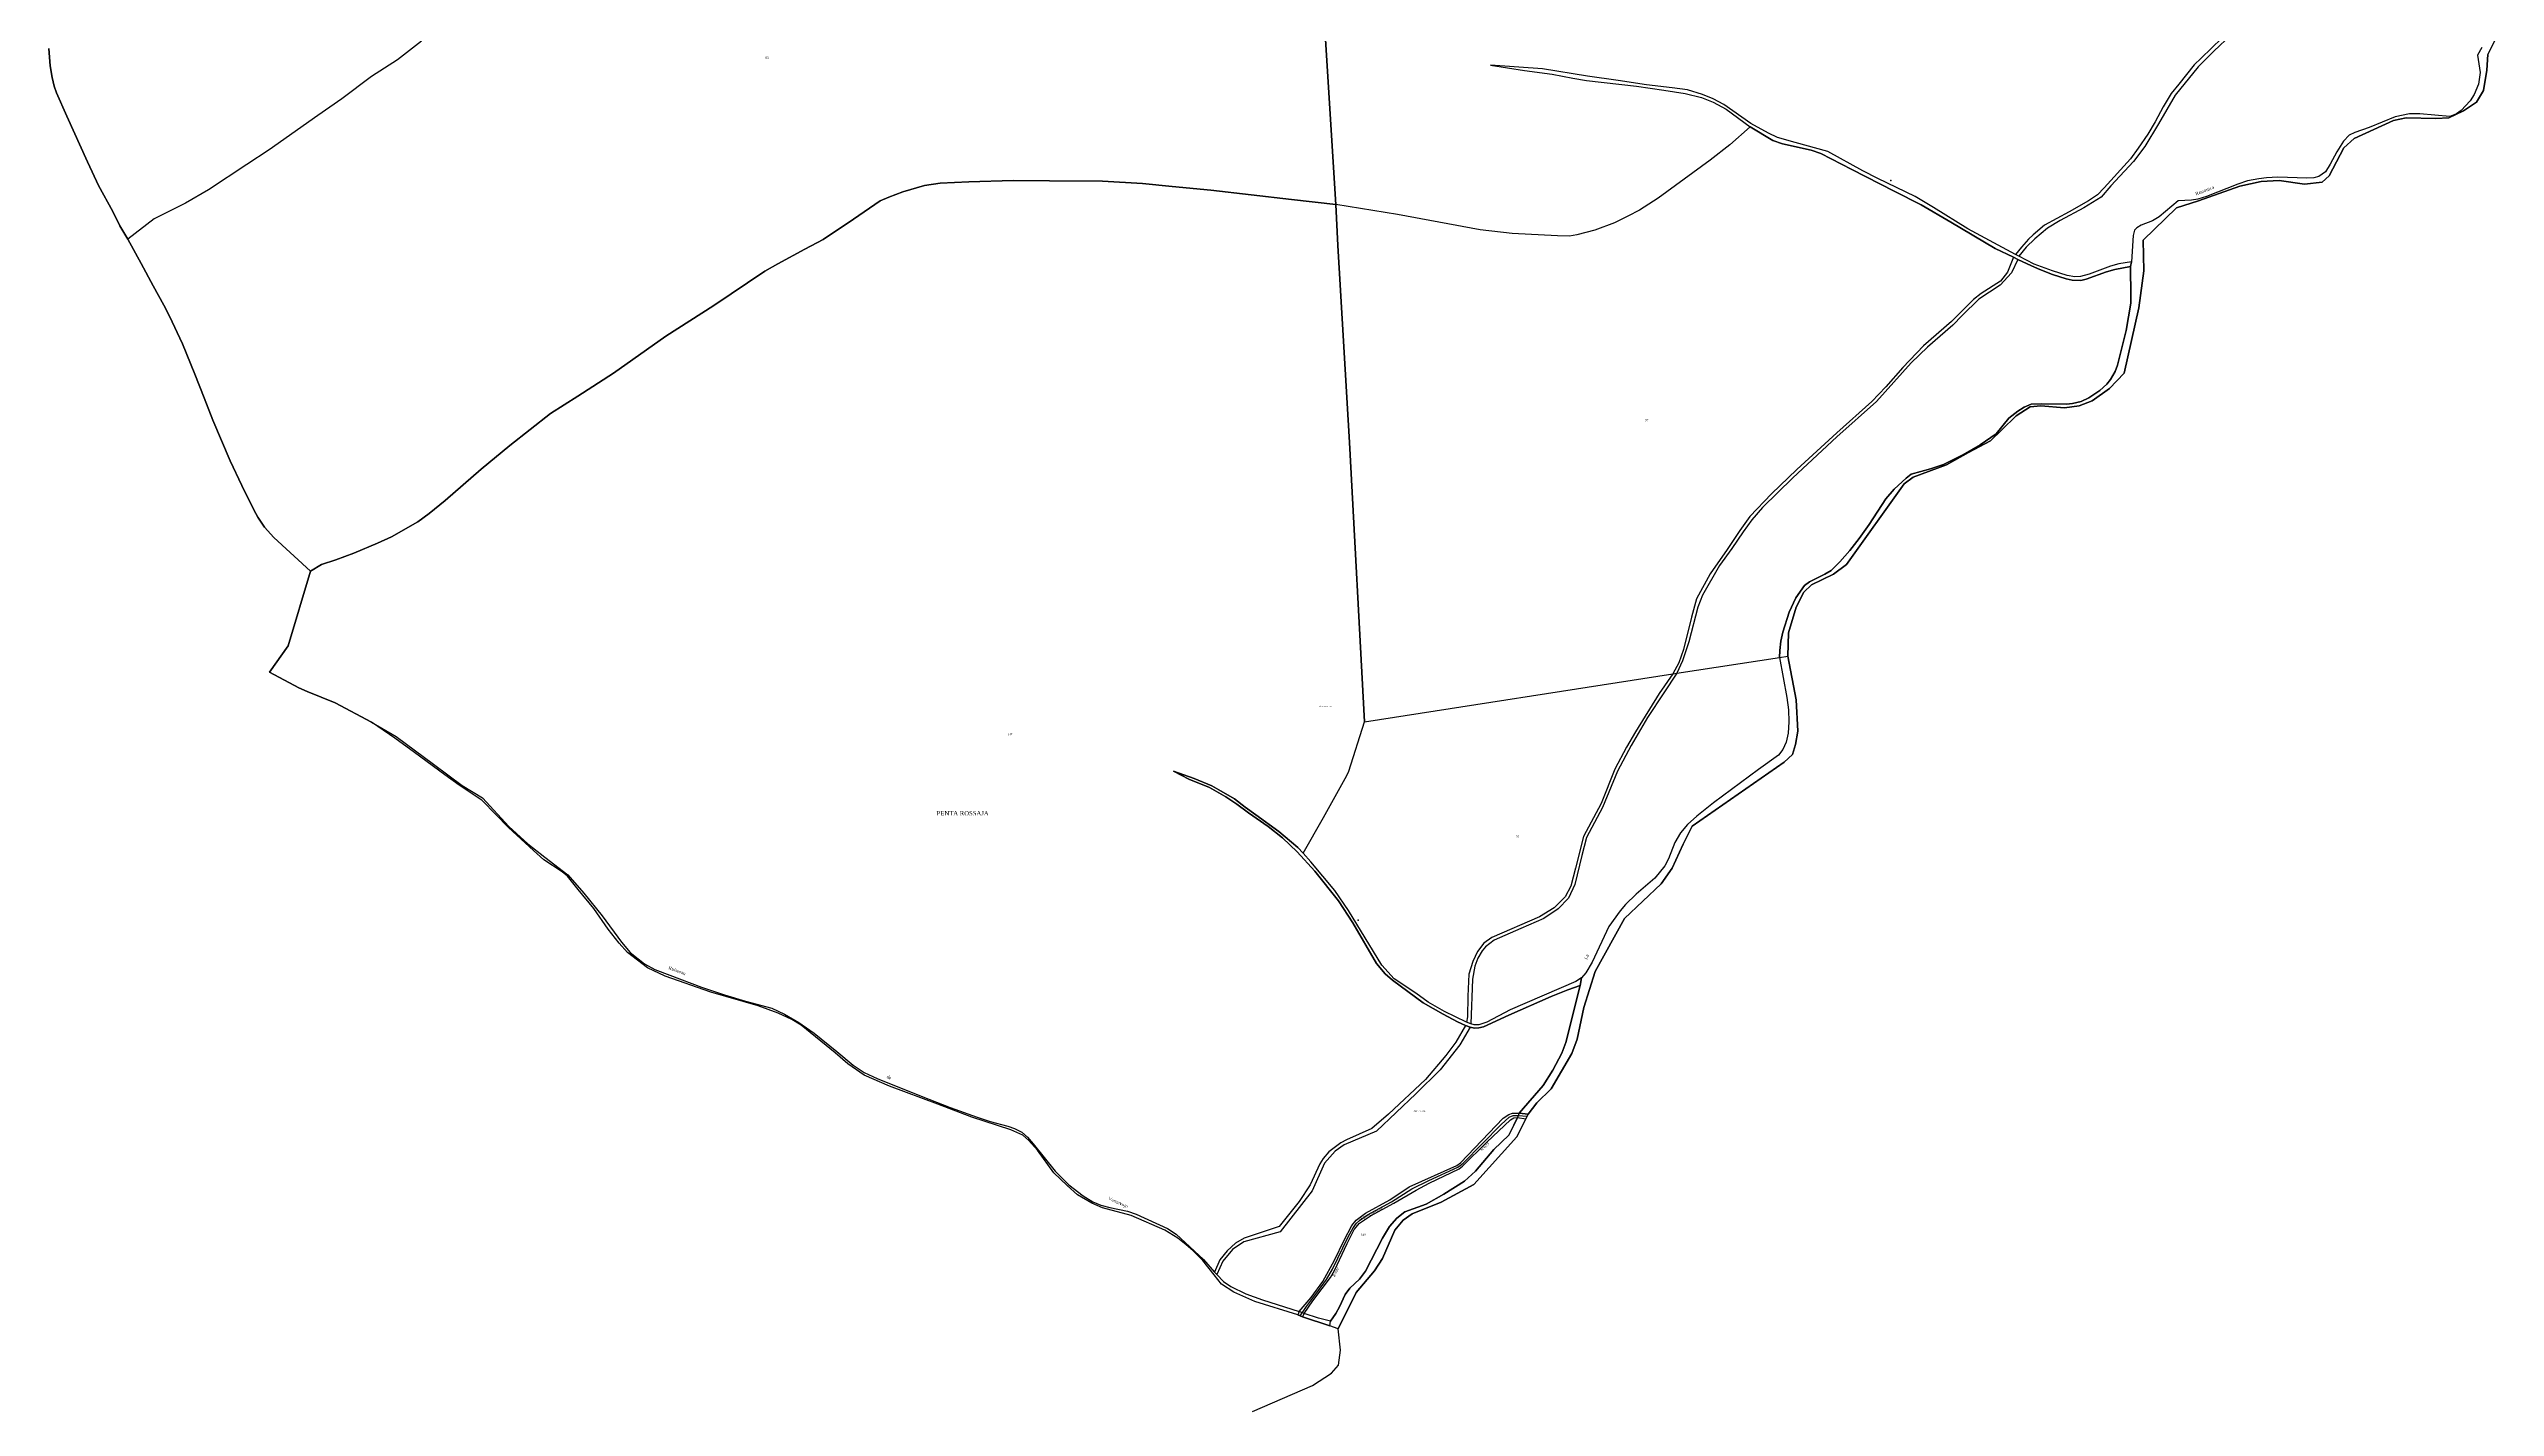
# Model space of a CAD drawing. Extents: x 1189447 to 1205702, y 6141591 to 6152844.
# Drawn here: x 1197533 to 1199775, y 6145113 to 6146357 of the extents above; entities that cross this region are included whole.
import ezdxf

# ---------------------------------------------------------------- set-up
doc = ezdxf.new("R2010")
doc.units = 0
doc.linetypes.add('CONTINU', pattern=[0])
doc.layers.get('0').update_dxf_attribs({"linetype": 'CONTINU'})
for name, color, linetype in [('1FLECHEFL', 7, 'CONTINU'), ('1LIEUDIT', 7, 'CONTINU'), ('1PARCELLE', 7, 'CONTINU'), ('1SECTION', 7, 'CONTINU'), ('1SUBDSECT', 7, 'CONTINU'), ('1TRONFLUV', 7, 'CONTINU'), ('1ZONCOMM', 7, 'CONTINU'), ('3CHEMIN', 7, 'CONTINU'), ('3ENSIMMO', 7, 'CONTINU'), ('3LIEUDITTEX', 7, 'CONTINU'), ('3PARCELLETEX', 7, 'CONTINU'), ('3PONT', 7, 'CONTINU'), ('3TRONFLUVTEX', 7, 'CONTINU'), ('3ZONCOMMTEX', 7, 'CONTINU')]:
    doc.layers.add(name, color=color, linetype=linetype)
doc.styles.get("Standard").update_dxf_attribs({"font": 'Times New Roman'})

# ---------------------------------------------------------------- blocks, each defined once
blk = doc.blocks.new('FLECHRU1')
blk.add_point((0, 0))

msp = doc.modelspace()

# ---------------------------------------------------------------- linework, layer by layer
at = {"layer": '1LIEUDIT'}
for points in [[(1197532.77, 6146357.78), (1197533.8, 6146341.89), (1197535.81, 6146331.18), (1197537.59, 6146323.07), (1197539.72, 6146317), (1197549.25, 6146295.52), (1197568.24, 6146253.84), (1197572.35, 6146244.52), (1197578.35, 6146232.18), (1197591.37, 6146208.14), (1197597.76, 6146194.97), (1197605.25, 6146182.88), (1197617.42, 6146160.71), (1197628.46, 6146139.97), (1197638.14, 6146122.33), (1197643.31, 6146112.24), (1197655.07, 6146086.98), (1197666.66, 6146059.02), (1197675, 6146037.48), (1197683.01, 6146017.11), (1197698.79, 6145979.81), (1197709.55, 6145957.13), (1197720.57, 6145934.95), (1197724.25, 6145928.02), (1197730.27, 6145918.8), (1197738.85, 6145909.37), (1197772.48, 6145878.67), (1197782.75, 6145884.68), (1197795.86, 6145888.95), (1197812.26, 6145895.15), (1197833.9, 6145904.22), (1197846.91, 6145910.16), (1197870.87, 6145923.86), (1197881.45, 6145931.48), (1197896, 6145943.26), (1197928.85, 6145972.18), (1197955.16, 6145993.86), (1197992.62, 6146023.19), (1198017.73, 6146039.15), (1198050.27, 6146060.16), (1198098.35, 6146094.04), (1198142.11, 6146122.21), (1198189.01, 6146153.44), (1198200.82, 6146160.4), (1198225.77, 6146173.65), (1198242.59, 6146182.53), (1198270.12, 6146201.21), (1198294.7, 6146217.94), (1198302.52, 6146221.42), (1198315.35, 6146226.22), (1198335.41, 6146231.99), (1198349.68, 6146234.13), (1198375.92, 6146235.49), (1198416.62, 6146236.6), (1198449.78, 6146236.22), (1198498.45, 6146235.98), (1198535.21, 6146233.78), (1198562.4, 6146231.3), (1198597.75, 6146227.93), (1198671.82, 6146219.31), (1198712.31, 6146214.63), (1198696.26, 6146473.6)], [(1198696.26, 6146473.6), (1198712.31, 6146214.63), (1198714.11, 6146177.16), (1198724.89, 6145996.44), (1198738.77, 6145740.38), (1199021.27, 6145784.57), (1199024.96, 6145785.1), (1199118.94, 6145799.61), (1199126.81, 6145800.69), (1199127.19, 6145822.12), (1199134.44, 6145845.75), (1199141.4, 6145859.23), (1199148.46, 6145866.08), (1199168.69, 6145875.76), (1199180.53, 6145884.66), (1199233.48, 6145958.7), (1199241.47, 6145964.76), (1199272.06, 6145976.17), (1199292.31, 6145987.5), (1199312.41, 6145997.97), (1199322.93, 6146008.26), (1199335.95, 6146020.83), (1199348.71, 6146029.28), (1199358.73, 6146030.08), (1199380.35, 6146028.26), (1199393.76, 6146030.15), (1199405.81, 6146034.59), (1199421.68, 6146046.03), (1199434.87, 6146059.97), (1199448.4, 6146120.08), (1199453.03, 6146153.8), (1199452.31, 6146182.06), (1199483.06, 6146211.51), (1199503.27, 6146218.12), (1199541.14, 6146231.48), (1199560.6, 6146235.77), (1199576.98, 6146236.58), (1199600.2, 6146233.44), (1199616.4, 6146235.21), (1199622.79, 6146240.79), (1199636.24, 6146266.62), (1199645.7, 6146275.06), (1199682.01, 6146291.75), (1199693.43, 6146293.95), (1199720.76, 6146293.42), (1199732.46, 6146294.2), (1199746.07, 6146300.61), (1199757.85, 6146308.47), (1199764.33, 6146319.05), (1199767.37, 6146337.75), (1199768.45, 6146352.01), (1199774.99, 6146365.67)]]:
    msp.add_lwpolyline(points, dxfattribs=at)
msp.add_lwpolyline([(1199118.94, 6145799.61), (1199126.81, 6145800.69), (1199134.45, 6145760.75), (1199135.95, 6145732.07), (1199133.59, 6145719.72), (1199130.99, 6145710.69), (1199123.33, 6145703.51), (1199038.97, 6145644.97), (1199030.63, 6145628.5), (1199020.66, 6145606.4), (1199010.59, 6145592.01), (1198977.07, 6145560.27), (1198950.15, 6145511.71), (1198939.65, 6145478.75), (1198933.72, 6145449.67), (1198928.81, 6145436.69), (1198909.78, 6145404.06), (1198896.58, 6145391.33), (1198888.69, 6145381.09), (1198886.67, 6145376.82), (1198878.41, 6145360.2), (1198838.97, 6145316.55), (1198808.96, 6145300.43), (1198782.21, 6145289.47), (1198773.97, 6145283.71), (1198766.6, 6145274.71), (1198755.19, 6145248.82), (1198747.82, 6145237.3), (1198730.92, 6145217.57), (1198714.63, 6145184.18), (1198706.76, 6145187.02), (1198681.94, 6145195.08), (1198677.6, 6145197.16), (1198638.07, 6145209.36), (1198618.86, 6145217.7), (1198607.72, 6145225.04), (1198601.01, 6145233.64), (1198590.48, 6145246.83), (1198581.37, 6145255.91), (1198575.17, 6145261.18), (1198567.63, 6145267.22), (1198555.8, 6145274.57), (1198524.78, 6145288.14), (1198498.46, 6145295.04), (1198488.85, 6145299.3), (1198475.62, 6145306.97), (1198466.02, 6145315.44), (1198453.81, 6145327.23), (1198438.94, 6145348.04), (1198430.93, 6145356.97), (1198425.61, 6145361.84), (1198414.45, 6145366.64), (1198378.64, 6145378.19), (1198347.61, 6145390.24), (1198303.39, 6145406.63), (1198280, 6145416.6), (1198265.22, 6145426.94), (1198253.54, 6145437.3), (1198222.35, 6145462.38), (1198213.73, 6145467.7), (1198201.08, 6145473.46), (1198182.77, 6145480.36), (1198139.63, 6145492.76), (1198097.74, 6145507.5), (1198081.46, 6145515.02), (1198063.17, 6145529.05), (1198055.61, 6145537.82), (1198045.4, 6145550.59), (1198032.3, 6145569.47), (1198017.9, 6145586.97), (1198008.16, 6145599.23), (1198003.18, 6145603.15), (1197986.55, 6145614), (1197976.84, 6145622.62), (1197954.15, 6145643.65), (1197942.36, 6145655.75), (1197930.04, 6145668.5), (1197908.92, 6145682.63), (1197895.55, 6145692.02), (1197867.8, 6145712.42), (1197849.83, 6145725.7), (1197828.53, 6145740.34), (1197795.22, 6145758.05), (1197769.42, 6145768.18), (1197761.74, 6145771.54), (1197734.9, 6145786.19), (1197752.09, 6145810.06), (1197772.48, 6145878.67), (1197782.75, 6145884.68), (1197795.86, 6145888.95), (1197812.26, 6145895.15), (1197833.9, 6145904.22), (1197846.91, 6145910.16), (1197870.87, 6145923.86), (1197881.45, 6145931.48), (1197896, 6145943.26), (1197928.85, 6145972.18), (1197955.16, 6145993.86), (1197992.62, 6146023.19), (1198017.73, 6146039.15), (1198050.27, 6146060.16), (1198098.35, 6146094.04), (1198142.11, 6146122.21), (1198189.01, 6146153.44), (1198200.82, 6146160.4), (1198225.77, 6146173.65), (1198242.59, 6146182.53), (1198270.12, 6146201.21), (1198294.7, 6146217.94), (1198302.52, 6146221.42), (1198315.35, 6146226.22), (1198335.41, 6146231.99), (1198349.68, 6146234.13), (1198375.92, 6146235.49), (1198416.62, 6146236.6), (1198449.78, 6146236.22), (1198498.45, 6146235.98), (1198535.21, 6146233.78), (1198562.4, 6146231.3), (1198597.75, 6146227.93), (1198671.82, 6146219.31), (1198712.31, 6146214.63), (1198714.11, 6146177.16), (1198724.89, 6145996.44), (1198738.77, 6145740.38), (1199021.27, 6145784.57), (1199024.96, 6145785.1), (1199118.94, 6145799.61)], close=True, dxfattribs=at)
at = {"layer": '1PARCELLE'}
for points in [[(1197874.39, 6146364.37), (1197852.14, 6146347.1), (1197828.54, 6146331.91), (1197801.23, 6146311.59), (1197779.13, 6146296.14), (1197734.63, 6146264.64), (1197714.03, 6146251.34), (1197678.91, 6146228.02), (1197657.99, 6146215.89), (1197629.15, 6146201.4), (1197605.25, 6146182.88), (1197605.25, 6146182.88), (1197617.42, 6146160.71), (1197628.46, 6146139.97), (1197638.14, 6146122.33), (1197643.31, 6146112.24), (1197655.07, 6146086.98), (1197666.66, 6146059.02), (1197675, 6146037.48), (1197683.01, 6146017.11), (1197698.79, 6145979.81), (1197709.55, 6145957.13), (1197720.57, 6145934.95), (1197724.25, 6145928.02), (1197730.27, 6145918.8), (1197738.85, 6145909.37), (1197772.48, 6145878.67), (1197782.75, 6145884.68), (1197795.86, 6145888.95), (1197812.26, 6145895.15), (1197833.9, 6145904.22), (1197846.91, 6145910.16), (1197870.87, 6145923.86), (1197881.45, 6145931.48), (1197896, 6145943.26), (1197928.85, 6145972.18), (1197955.16, 6145993.86), (1197992.62, 6146023.19), (1198017.73, 6146039.15), (1198050.27, 6146060.16), (1198098.35, 6146094.04), (1198142.11, 6146122.21), (1198189.01, 6146153.44), (1198200.82, 6146160.4), (1198225.77, 6146173.65), (1198242.59, 6146182.53), (1198270.12, 6146201.21), (1198294.7, 6146217.94), (1198302.52, 6146221.42), (1198315.35, 6146226.22), (1198335.41, 6146231.99), (1198349.68, 6146234.13), (1198375.92, 6146235.49), (1198416.62, 6146236.6), (1198449.78, 6146236.22), (1198498.45, 6146235.98), (1198535.21, 6146233.78), (1198562.4, 6146231.3), (1198597.75, 6146227.93), (1198671.82, 6146219.31), (1198712.31, 6146214.63), (1198696.26, 6146473.6)], [(1199762.84, 6146358.46), (1199758.92, 6146351.67), (1199761.37, 6146335.68), (1199759.79, 6146324.93), (1199755.9, 6146315.45), (1199752.22, 6146309.69), (1199744.01, 6146300.75), (1199739.77, 6146297.77), (1199733.63, 6146295.41), (1199706.01, 6146297.69), (1199696.68, 6146297.79), (1199683.3, 6146295.1), (1199659.43, 6146285.26), (1199646.35, 6146280.63), (1199641.17, 6146278.29), (1199636.02, 6146272.81), (1199629.99, 6146263.07), (1199623.87, 6146251.49), (1199619.44, 6146244.49), (1199613.53, 6146240.33), (1199608.77, 6146239.02), (1199602.56, 6146238.74), (1199575.99, 6146239.7), (1199565.58, 6146239.21), (1199558.47, 6146238.32), (1199548.02, 6146236.39), (1199539.33, 6146233.3), (1199510.57, 6146222.04), (1199502.51, 6146219.4), (1199496.66, 6146218.51), (1199484.52, 6146217.94), (1199467.16, 6146203.21), (1199460.9, 6146199.63), (1199450.58, 6146195.8), (1199446.51, 6146193.38), (1199444.53, 6146191.11), (1199443.19, 6146186.19), (1199441.63, 6146162.26), (1199430, 6146160.35), (1199422.51, 6146158.26), (1199402.99, 6146150.69), (1199395.05, 6146148.54), (1199389.79, 6146148.36), (1199382.71, 6146149.69), (1199369.24, 6146153.78), (1199352.57, 6146160.07), (1199338.47, 6146167.37), (1199335.44, 6146168.89), (1199291.57, 6146192.21), (1199260.35, 6146212), (1199243.3, 6146222.05), (1199209.26, 6146238.53), (1199195.47, 6146245.45), (1199163.45, 6146263.16), (1199133.32, 6146271.34), (1199117.16, 6146276.21), (1199109.06, 6146280.04), (1199092.87, 6146288.96), (1199068.1, 6146306.23), (1199058.32, 6146311.45), (1199048.34, 6146315.59), (1199034.74, 6146319.83), (1199020.74, 6146321.54), (1198997.15, 6146324.38), (1198971.19, 6146328.29), (1198943, 6146332.14), (1198901.78, 6146338.96), (1198854.28, 6146342.25), (1198885.38, 6146337.59), (1198910.66, 6146334.19), (1198929.56, 6146330.5), (1198942.29, 6146328.37), (1198988.09, 6146323.13), (1199012.91, 6146319.46), (1199032.72, 6146316.53), (1199047.57, 6146312.58), (1199058.25, 6146308.42), (1199070.18, 6146301.93), (1199092.27, 6146285.7), (1199092.27, 6146285.7), (1199073.58, 6146269.24), (1199055.5, 6146255.19), (1199007.87, 6146220.61), (1198990.63, 6146209.57), (1198980, 6146203.91), (1198967.95, 6146197.88), (1198949.67, 6146191.19), (1198933.22, 6146186.79), (1198926.55, 6146185.69), (1198915.69, 6146185.88), (1198873.97, 6146188.23), (1198844.62, 6146191.57), (1198768.91, 6146205.39), (1198712.31, 6146214.63), (1198696.26, 6146473.6)], [(1197874.39, 6146364.37), (1197852.14, 6146347.1), (1197828.54, 6146331.91), (1197801.23, 6146311.59), (1197779.13, 6146296.14), (1197734.63, 6146264.64), (1197714.03, 6146251.34), (1197678.91, 6146228.02), (1197657.99, 6146215.89), (1197629.15, 6146201.4), (1197605.25, 6146182.88), (1197597.76, 6146194.97), (1197591.37, 6146208.14), (1197578.35, 6146232.18), (1197572.35, 6146244.52), (1197568.24, 6146253.84), (1197549.25, 6146295.52), (1197539.72, 6146317), (1197537.59, 6146323.07), (1197535.81, 6146331.18), (1197533.8, 6146341.89), (1197532.77, 6146357.78)]]:
    msp.add_lwpolyline(points, dxfattribs=at)
for points in [[(1198738.77, 6145740.38), (1199021.27, 6145784.57), (1199024.96, 6145785.1), (1199118.94, 6145799.61), (1199119.26, 6145805.77), (1199120.2, 6145814.37), (1199122.23, 6145822.73), (1199127.89, 6145840.89), (1199134.01, 6145854.29), (1199141.96, 6145865.38), (1199146.49, 6145868.8), (1199160.77, 6145875.72), (1199166.29, 6145879.29), (1199174.45, 6145887.12), (1199183.4, 6145897.51), (1199192.17, 6145908.42), (1199201.17, 6145921.29), (1199216.67, 6145945.03), (1199224.3, 6145953.76), (1199235.1, 6145963.81), (1199239.81, 6145967.58), (1199257.41, 6145972.43), (1199269.26, 6145976.34), (1199287.11, 6145985.2), (1199302.87, 6145994.25), (1199317.53, 6146004.34), (1199329.14, 6146018.76), (1199337.47, 6146025.24), (1199343.47, 6146028.8), (1199349.61, 6146031.56), (1199358.95, 6146032.09), (1199382.05, 6146031.81), (1199387.5, 6146032.13), (1199395.63, 6146034.16), (1199402.67, 6146037.53), (1199412.85, 6146044.15), (1199418.97, 6146050.03), (1199422.41, 6146054.41), (1199426.6, 6146061.56), (1199428.83, 6146067.55), (1199436.72, 6146099.1), (1199440.98, 6146124.27), (1199441.14, 6146130.57), (1199440.87, 6146157.89), (1199426.37, 6146155.19), (1199418.77, 6146153.02), (1199400.23, 6146146.22), (1199395.19, 6146145.05), (1199387.3, 6146145.27), (1199381.8, 6146146.6), (1199369.28, 6146150.61), (1199357.78, 6146155.03), (1199350.12, 6146158.47), (1199337.59, 6146164.4), (1199333.56, 6146166.3), (1199316.88, 6146174.47), (1199275.98, 6146198.46), (1199248.8, 6146214.47), (1199224.19, 6146226.75), (1199185.5, 6146246.84), (1199156.97, 6146261.37), (1199148.02, 6146264.53), (1199121.76, 6146270.36), (1199112.83, 6146273.41), (1199092.27, 6146285.7), (1199073.58, 6146269.24), (1199055.5, 6146255.19), (1199007.87, 6146220.61), (1198990.63, 6146209.57), (1198980, 6146203.91), (1198967.95, 6146197.88), (1198949.67, 6146191.19), (1198933.22, 6146186.79), (1198926.55, 6146185.69), (1198915.69, 6146185.88), (1198873.97, 6146188.23), (1198844.62, 6146191.57), (1198768.91, 6146205.39), (1198712.31, 6146214.63), (1198714.11, 6146177.16), (1198724.89, 6145996.44), (1198738.77, 6145740.38)], [(1197734.9, 6145786.19), (1197761.74, 6145771.54), (1197769.42, 6145768.18), (1197795.22, 6145758.05), (1197828.53, 6145740.34), (1197851.13, 6145727), (1197885.23, 6145701.68), (1197911.69, 6145682.25), (1197930.11, 6145670.91), (1197954.31, 6145644.56), (1197971.87, 6145628.65), (1197987.19, 6145616.36), (1198008.27, 6145600.31), (1198023.05, 6145583.56), (1198039.9, 6145562.64), (1198057.49, 6145538.73), (1198065.47, 6145529.16), (1198078.76, 6145518.85), (1198088.3, 6145513.65), (1198102.01, 6145508.26), (1198130.82, 6145497.27), (1198151.9, 6145490.37), (1198171.22, 6145484.62), (1198195.42, 6145478.14), (1198206.97, 6145472.55), (1198220.23, 6145464.9), (1198234.28, 6145455.19), (1198254.98, 6145438.52), (1198269.84, 6145425.79), (1198280.14, 6145419.01), (1198291.9, 6145413.72), (1198332.41, 6145397.6), (1198358.85, 6145386.98), (1198383.6, 6145378.31), (1198395.67, 6145374.38), (1198411.77, 6145370.11), (1198417.79, 6145367.91), (1198424.45, 6145364.36), (1198429.75, 6145359.74), (1198434.86, 6145353.71), (1198455.16, 6145328.79), (1198467.53, 6145316.23), (1198480.85, 6145306.09), (1198489.64, 6145300.72), (1198497.01, 6145297.41), (1198505.22, 6145295.37), (1198521.44, 6145292.13), (1198529.5, 6145289.22), (1198558, 6145276.06), (1198566.07, 6145270.9), (1198591.03, 6145247.64), (1198601.29, 6145236.29), (1198603.42, 6145234.02), (1198609.47, 6145227.58), (1198616.25, 6145222.9), (1198629.75, 6145216.4), (1198645.27, 6145210.85), (1198678.65, 6145200.04), (1198689.85, 6145212.85), (1198700.58, 6145227.54), (1198711.26, 6145247.16), (1198719.93, 6145265.5), (1198727.05, 6145278.95), (1198730.98, 6145283.7), (1198739.53, 6145290.1), (1198761.84, 6145302.31), (1198779.46, 6145314.34), (1198823.18, 6145333.9), (1198826.6, 6145336.44), (1198865.76, 6145377.42), (1198871.02, 6145380.75), (1198874.45, 6145381.85), (1198880.52, 6145381.77), (1198902.41, 6145407.26), (1198911.23, 6145421.14), (1198919.63, 6145436.81), (1198923.33, 6145446.51), (1198936.37, 6145498.74), (1198924.99, 6145494.94), (1198909.66, 6145488.77), (1198870.99, 6145471.75), (1198847.85, 6145461.15), (1198843.38, 6145460.06), (1198839.39, 6145459.8), (1198835.48, 6145460.74), (1198831.39, 6145462.29), (1198824.05, 6145465.69), (1198810.79, 6145472.73), (1198792.34, 6145483.01), (1198764.41, 6145503.87), (1198757.7, 6145509.62), (1198749.6, 6145518.91), (1198727.96, 6145556.24), (1198714.92, 6145576.53), (1198693.28, 6145603.69), (1198676.86, 6145621.4), (1198663.46, 6145634.16), (1198650.46, 6145644.51), (1198632.37, 6145657.01), (1198621.77, 6145664.98), (1198611.52, 6145671.78), (1198596.58, 6145680.2), (1198577.67, 6145688.12), (1198563.6, 6145695.39), (1198582.51, 6145688.5), (1198598.65, 6145681.76), (1198605.08, 6145678.36), (1198619.58, 6145669.88), (1198629.26, 6145662.19), (1198639.07, 6145655.39), (1198660.16, 6145639.87), (1198677.57, 6145625.23), (1198682.52, 6145620.14), (1198701.11, 6145652.96), (1198722.6, 6145691.24), (1198724.43, 6145695.46), (1198738.77, 6145740.38), (1198724.89, 6145996.44), (1198714.11, 6146177.16), (1198712.31, 6146214.63), (1198671.82, 6146219.31), (1198597.75, 6146227.93), (1198562.4, 6146231.3), (1198535.21, 6146233.78), (1198498.45, 6146235.98), (1198449.78, 6146236.22), (1198416.62, 6146236.6), (1198375.92, 6146235.49), (1198349.68, 6146234.13), (1198335.41, 6146231.99), (1198315.35, 6146226.22), (1198302.52, 6146221.42), (1198294.7, 6146217.94), (1198270.12, 6146201.21), (1198242.59, 6146182.53), (1198225.77, 6146173.65), (1198200.82, 6146160.4), (1198189.01, 6146153.44), (1198142.11, 6146122.21), (1198098.35, 6146094.04), (1198050.27, 6146060.16), (1198017.73, 6146039.15), (1197992.62, 6146023.19), (1197955.16, 6145993.86), (1197928.85, 6145972.18), (1197896, 6145943.26), (1197881.45, 6145931.48), (1197870.87, 6145923.86), (1197846.91, 6145910.16), (1197833.9, 6145904.22), (1197812.26, 6145895.15), (1197795.86, 6145888.95), (1197782.75, 6145884.68), (1197772.48, 6145878.67), (1197752.09, 6145810.06), (1197734.9, 6145786.19)], [(1198682.52, 6145620.14), (1198701.11, 6145652.96), (1198722.6, 6145691.24), (1198724.43, 6145695.46), (1198738.77, 6145740.38), (1199021.27, 6145784.57), (1199024.96, 6145785.1), (1199118.94, 6145799.61), (1199125.85, 6145762.78), (1199127.2, 6145751.66), (1199127.56, 6145740.47), (1199127.08, 6145730.11), (1199125.21, 6145721.93), (1199121.99, 6145715.14), (1199118.3, 6145710.03), (1199099.7, 6145696.98), (1199058.54, 6145666.43), (1199043.15, 6145654.14), (1199034.64, 6145646.57), (1199028.31, 6145638.94), (1199023.13, 6145630.05), (1199017.41, 6145614.87), (1199014.06, 6145608.63), (1199004.89, 6145597.29), (1198987.58, 6145582.47), (1198977.84, 6145573.03), (1198972.89, 6145567.46), (1198962.72, 6145552.9), (1198947.48, 6145520.28), (1198941.57, 6145510.53), (1198937.46, 6145506.04), (1198932.5, 6145502.61), (1198872.09, 6145476.44), (1198850.85, 6145465.31), (1198843.41, 6145462.88), (1198839.26, 6145462.74), (1198836.04, 6145463.66), (1198832.25, 6145465.18), (1198812.01, 6145475), (1198796.96, 6145483.73), (1198785.83, 6145491.74), (1198766, 6145504.93), (1198754.48, 6145517.63), (1198724.05, 6145567.6), (1198711.57, 6145586.1), (1198689.42, 6145612.18), (1198682.52, 6145620.14)], [(1198712.52, 6145198.31), (1198707.56, 6145191.2), (1198696.51, 6145194.02), (1198683.36, 6145198.16), (1198691.39, 6145209.9), (1198707.39, 6145231.36), (1198711.24, 6145237.78), (1198722.92, 6145262.57), (1198729.17, 6145275.25), (1198734.1, 6145281.06), (1198744.28, 6145287.93), (1198765.55, 6145299.34), (1198786.09, 6145311.41), (1198797.92, 6145317.68), (1198825.41, 6145330.81), (1198828.63, 6145333.32), (1198850.84, 6145355.27), (1198872.5, 6145375.83), (1198875.69, 6145377.69), (1198878.92, 6145377.91), (1198875.58, 6145370.75), (1198871.04, 6145361.84), (1198857.11, 6145348.64), (1198840.42, 6145328.64), (1198830.23, 6145319.46), (1198811.26, 6145307.66), (1198795.27, 6145298.44), (1198775.74, 6145291.51), (1198768.21, 6145285.77), (1198761.49, 6145278.01), (1198755.05, 6145267.23), (1198739.54, 6145237), (1198733.96, 6145229.7), (1198725.32, 6145221.36), (1198721.07, 6145215.58), (1198715.87, 6145204.41), (1198712.52, 6145198.31)]]:
    msp.add_lwpolyline(points, close=True, dxfattribs=at)
at = {"layer": '1SECTION'}
msp.add_lwpolyline([(1198636.15, 6145108.41), (1198691.09, 6145132.33), (1198708.36, 6145143.48), (1198714.84, 6145151.05), (1198716.58, 6145164.52), (1198714.63, 6145184.18), (1198730.92, 6145217.57), (1198747.82, 6145237.3), (1198755.19, 6145248.82), (1198766.6, 6145274.71), (1198773.97, 6145283.71), (1198782.21, 6145289.47), (1198808.96, 6145300.43), (1198838.97, 6145316.55), (1198878.41, 6145360.2), (1198886.67, 6145376.82), (1198888.69, 6145381.09), (1198896.58, 6145391.33), (1198909.78, 6145404.06), (1198928.81, 6145436.69), (1198933.72, 6145449.67), (1198939.65, 6145478.75), (1198950.15, 6145511.71), (1198977.07, 6145560.27), (1199010.59, 6145592.01), (1199020.66, 6145606.4), (1199030.63, 6145628.5), (1199038.97, 6145644.97), (1199123.33, 6145703.51), (1199130.99, 6145710.69), (1199133.59, 6145719.72), (1199135.95, 6145732.07), (1199134.45, 6145760.75), (1199126.81, 6145800.69), (1199127.19, 6145822.12), (1199134.44, 6145845.75), (1199141.4, 6145859.23), (1199148.46, 6145866.08), (1199168.69, 6145875.76), (1199180.53, 6145884.66), (1199233.48, 6145958.7), (1199241.47, 6145964.76), (1199272.06, 6145976.17), (1199292.31, 6145987.5), (1199312.41, 6145997.97), (1199322.93, 6146008.26), (1199335.95, 6146020.83), (1199348.71, 6146029.28), (1199358.73, 6146030.08), (1199380.35, 6146028.26), (1199393.76, 6146030.15), (1199405.81, 6146034.59), (1199421.68, 6146046.03), (1199434.87, 6146059.97), (1199448.4, 6146120.08), (1199453.03, 6146153.8), (1199452.31, 6146182.06), (1199483.06, 6146211.51), (1199503.27, 6146218.12), (1199541.14, 6146231.48), (1199560.6, 6146235.77), (1199576.98, 6146236.58), (1199600.2, 6146233.44), (1199616.4, 6146235.21), (1199622.79, 6146240.79), (1199636.24, 6146266.62), (1199645.7, 6146275.06), (1199682.01, 6146291.75), (1199693.43, 6146293.95), (1199720.76, 6146293.42), (1199732.46, 6146294.2), (1199746.07, 6146300.61), (1199757.85, 6146308.47), (1199764.33, 6146319.05), (1199767.37, 6146337.75), (1199768.45, 6146352.01), (1199774.99, 6146365.67)], dxfattribs=at)
at = {"layer": '1SUBDSECT'}
msp.add_lwpolyline([(1199774.99, 6146365.67), (1199768.45, 6146352.01), (1199767.37, 6146337.75), (1199764.33, 6146319.05), (1199757.85, 6146308.47), (1199746.07, 6146300.61), (1199732.46, 6146294.2), (1199720.76, 6146293.42), (1199693.43, 6146293.95), (1199682.01, 6146291.75), (1199645.7, 6146275.06), (1199636.24, 6146266.62), (1199622.79, 6146240.79), (1199616.4, 6146235.21), (1199600.2, 6146233.44), (1199576.98, 6146236.58), (1199560.6, 6146235.77), (1199541.14, 6146231.48), (1199503.27, 6146218.12), (1199483.06, 6146211.51), (1199452.31, 6146182.06), (1199453.03, 6146153.8), (1199448.4, 6146120.08), (1199434.87, 6146059.97), (1199421.68, 6146046.03), (1199405.81, 6146034.59), (1199393.76, 6146030.15), (1199380.35, 6146028.26), (1199358.73, 6146030.08), (1199348.71, 6146029.28), (1199335.95, 6146020.83), (1199322.93, 6146008.26), (1199312.41, 6145997.97), (1199292.31, 6145987.5), (1199272.06, 6145976.17), (1199241.47, 6145964.76), (1199233.48, 6145958.7), (1199180.53, 6145884.66), (1199168.69, 6145875.76), (1199148.46, 6145866.08), (1199141.4, 6145859.23), (1199134.44, 6145845.75), (1199127.19, 6145822.12), (1199126.81, 6145800.69), (1199134.45, 6145760.75), (1199135.95, 6145732.07), (1199133.59, 6145719.72), (1199130.99, 6145710.69), (1199123.33, 6145703.51), (1199038.97, 6145644.97), (1199030.63, 6145628.5), (1199020.66, 6145606.4), (1199010.59, 6145592.01), (1198977.07, 6145560.27), (1198950.15, 6145511.71), (1198939.65, 6145478.75), (1198933.72, 6145449.67), (1198928.81, 6145436.69), (1198909.78, 6145404.06), (1198896.58, 6145391.33), (1198888.69, 6145381.09), (1198886.67, 6145376.82), (1198878.41, 6145360.2), (1198838.97, 6145316.55), (1198808.96, 6145300.43), (1198782.21, 6145289.47), (1198773.97, 6145283.71), (1198766.6, 6145274.71), (1198755.19, 6145248.82), (1198747.82, 6145237.3), (1198730.92, 6145217.57), (1198714.63, 6145184.18), (1198714.63, 6145184.18), (1198706.76, 6145187.02), (1198681.94, 6145195.08), (1198677.6, 6145197.16), (1198638.07, 6145209.36), (1198618.86, 6145217.7), (1198607.72, 6145225.04), (1198601.01, 6145233.64), (1198590.48, 6145246.83), (1198581.37, 6145255.91), (1198575.17, 6145261.18), (1198567.63, 6145267.22), (1198555.8, 6145274.57), (1198524.78, 6145288.14), (1198498.46, 6145295.04), (1198488.85, 6145299.3), (1198475.62, 6145306.97), (1198466.02, 6145315.44), (1198453.81, 6145327.23), (1198438.94, 6145348.04), (1198430.93, 6145356.97), (1198425.61, 6145361.84), (1198414.45, 6145366.64), (1198378.64, 6145378.19), (1198347.61, 6145390.24), (1198303.39, 6145406.63), (1198280, 6145416.6), (1198265.22, 6145426.94), (1198253.54, 6145437.3), (1198222.35, 6145462.38), (1198213.73, 6145467.7), (1198201.08, 6145473.46), (1198182.77, 6145480.36), (1198139.63, 6145492.76), (1198097.74, 6145507.5), (1198081.46, 6145515.02), (1198063.17, 6145529.05), (1198055.61, 6145537.82), (1198045.4, 6145550.59), (1198032.3, 6145569.47), (1198017.9, 6145586.97), (1198008.16, 6145599.23), (1198003.18, 6145603.15), (1197986.55, 6145614), (1197976.84, 6145622.62), (1197954.15, 6145643.65), (1197942.36, 6145655.75), (1197930.04, 6145668.5), (1197908.92, 6145682.63), (1197895.55, 6145692.02), (1197867.8, 6145712.42), (1197849.83, 6145725.7), (1197828.53, 6145740.34), (1197795.22, 6145758.05), (1197769.42, 6145768.18), (1197761.74, 6145771.54), (1197734.9, 6145786.19), (1197752.09, 6145810.06), (1197772.48, 6145878.67), (1197738.85, 6145909.37), (1197730.27, 6145918.8), (1197724.25, 6145928.02), (1197720.57, 6145934.95), (1197709.55, 6145957.13), (1197698.79, 6145979.81), (1197683.01, 6146017.11), (1197675, 6146037.48), (1197666.66, 6146059.02), (1197655.07, 6146086.98), (1197643.31, 6146112.24), (1197638.14, 6146122.33), (1197628.46, 6146139.97), (1197617.42, 6146160.71), (1197605.25, 6146182.88), (1197597.76, 6146194.97), (1197591.37, 6146208.14), (1197578.35, 6146232.18), (1197572.35, 6146244.52), (1197568.24, 6146253.84), (1197549.25, 6146295.52), (1197539.72, 6146317), (1197537.59, 6146323.07), (1197535.81, 6146331.18), (1197533.8, 6146341.89), (1197532.77, 6146357.78)], dxfattribs=at)
at = {"layer": '1TRONFLUV'}
msp.add_lwpolyline([(1199762.84, 6146358.46), (1199758.92, 6146351.67), (1199761.37, 6146335.68), (1199759.79, 6146324.93), (1199755.9, 6146315.45), (1199752.22, 6146309.69), (1199744.01, 6146300.75), (1199739.77, 6146297.77), (1199733.63, 6146295.41), (1199706.01, 6146297.69), (1199696.68, 6146297.79), (1199683.3, 6146295.1), (1199659.43, 6146285.26), (1199646.35, 6146280.63), (1199641.17, 6146278.29), (1199636.02, 6146272.81), (1199629.99, 6146263.07), (1199623.87, 6146251.49), (1199619.44, 6146244.49), (1199613.53, 6146240.33), (1199608.77, 6146239.02), (1199602.56, 6146238.74), (1199575.99, 6146239.7), (1199565.58, 6146239.21), (1199558.47, 6146238.32), (1199548.02, 6146236.39), (1199539.33, 6146233.3), (1199510.57, 6146222.04), (1199502.51, 6146219.4), (1199496.66, 6146218.51), (1199484.52, 6146217.94), (1199467.16, 6146203.21), (1199460.9, 6146199.63), (1199450.58, 6146195.8), (1199446.51, 6146193.38), (1199444.53, 6146191.11), (1199443.19, 6146186.19), (1199441.63, 6146162.26), (1199440.87, 6146157.89), (1199441.14, 6146130.57), (1199440.98, 6146124.27), (1199436.72, 6146099.1), (1199428.83, 6146067.55), (1199426.6, 6146061.56), (1199422.41, 6146054.41), (1199418.97, 6146050.03), (1199412.85, 6146044.15), (1199402.67, 6146037.53), (1199395.63, 6146034.16), (1199387.5, 6146032.13), (1199382.05, 6146031.81), (1199358.95, 6146032.09), (1199349.61, 6146031.56), (1199343.47, 6146028.8), (1199337.47, 6146025.24), (1199329.14, 6146018.76), (1199317.53, 6146004.34), (1199302.87, 6145994.25), (1199287.11, 6145985.2), (1199269.26, 6145976.34), (1199257.41, 6145972.43), (1199239.81, 6145967.58), (1199235.1, 6145963.81), (1199224.3, 6145953.76), (1199216.67, 6145945.03), (1199201.17, 6145921.29), (1199192.17, 6145908.42), (1199183.4, 6145897.51), (1199174.45, 6145887.12), (1199166.29, 6145879.29), (1199160.77, 6145875.72), (1199146.49, 6145868.8), (1199141.96, 6145865.38), (1199134.01, 6145854.29), (1199127.89, 6145840.89), (1199122.23, 6145822.73), (1199120.2, 6145814.37), (1199119.26, 6145805.77), (1199118.94, 6145799.61), (1199125.85, 6145762.78), (1199127.2, 6145751.66), (1199127.56, 6145740.47), (1199127.08, 6145730.11), (1199125.21, 6145721.93), (1199121.99, 6145715.14), (1199118.3, 6145710.03), (1199099.7, 6145696.98), (1199058.54, 6145666.43), (1199043.15, 6145654.14), (1199034.64, 6145646.57), (1199028.31, 6145638.94), (1199023.13, 6145630.05), (1199017.41, 6145614.87), (1199014.06, 6145608.63), (1199004.89, 6145597.29), (1198987.58, 6145582.47), (1198977.84, 6145573.03), (1198972.89, 6145567.46), (1198962.72, 6145552.9), (1198947.48, 6145520.28), (1198941.57, 6145510.53), (1198937.46, 6145506.04), (1198936.37, 6145498.74), (1198936.37, 6145498.74), (1198923.33, 6145446.51), (1198919.63, 6145436.81), (1198911.23, 6145421.14), (1198902.41, 6145407.26), (1198880.52, 6145381.77), (1198888.69, 6145381.09), (1198896.58, 6145391.33), (1198909.78, 6145404.06), (1198928.81, 6145436.69), (1198933.72, 6145449.67), (1198939.65, 6145478.75), (1198950.15, 6145511.71), (1198977.07, 6145560.27), (1199010.59, 6145592.01), (1199020.66, 6145606.4), (1199030.63, 6145628.5), (1199038.97, 6145644.97), (1199123.33, 6145703.51), (1199130.99, 6145710.69), (1199133.59, 6145719.72), (1199135.95, 6145732.07), (1199134.45, 6145760.75), (1199126.81, 6145800.69), (1199127.19, 6145822.12), (1199134.44, 6145845.75), (1199141.4, 6145859.23), (1199148.46, 6145866.08), (1199168.69, 6145875.76), (1199180.53, 6145884.66), (1199233.48, 6145958.7), (1199241.47, 6145964.76), (1199272.06, 6145976.17), (1199292.31, 6145987.5), (1199312.41, 6145997.97), (1199322.93, 6146008.26), (1199335.95, 6146020.83), (1199348.71, 6146029.28), (1199358.73, 6146030.08), (1199380.35, 6146028.26), (1199393.76, 6146030.15), (1199405.81, 6146034.59), (1199421.68, 6146046.03), (1199434.87, 6146059.97), (1199448.4, 6146120.08), (1199453.03, 6146153.8), (1199452.31, 6146182.06), (1199483.06, 6146211.51), (1199503.27, 6146218.12), (1199541.14, 6146231.48), (1199560.6, 6146235.77), (1199576.98, 6146236.58), (1199600.2, 6146233.44), (1199616.4, 6146235.21), (1199622.79, 6146240.79), (1199636.24, 6146266.62), (1199645.7, 6146275.06), (1199682.01, 6146291.75), (1199693.43, 6146293.95), (1199720.76, 6146293.42), (1199732.46, 6146294.2), (1199746.07, 6146300.61), (1199757.85, 6146308.47), (1199764.33, 6146319.05), (1199767.37, 6146337.75), (1199768.45, 6146352.01), (1199774.99, 6146365.67)], dxfattribs=at)
for points in [[(1199441.63, 6146162.26), (1199430, 6146160.35), (1199422.51, 6146158.26), (1199402.99, 6146150.69), (1199395.05, 6146148.54), (1199389.79, 6146148.36), (1199382.71, 6146149.69), (1199369.24, 6146153.78), (1199352.57, 6146160.07), (1199338.47, 6146167.37), (1199335.44, 6146168.89), (1199291.57, 6146192.21), (1199260.35, 6146212), (1199243.3, 6146222.05), (1199209.26, 6146238.53), (1199195.47, 6146245.45), (1199163.45, 6146263.16), (1199133.32, 6146271.34), (1199117.16, 6146276.21), (1199109.06, 6146280.04), (1199092.87, 6146288.96), (1199068.1, 6146306.23), (1199058.32, 6146311.45), (1199048.34, 6146315.59), (1199034.74, 6146319.83), (1199020.74, 6146321.54), (1198997.15, 6146324.38), (1198971.19, 6146328.29), (1198943, 6146332.14), (1198901.78, 6146338.96), (1198854.28, 6146342.25), (1198885.38, 6146337.59), (1198910.66, 6146334.19), (1198929.56, 6146330.5), (1198942.29, 6146328.37), (1198988.09, 6146323.13), (1199012.91, 6146319.46), (1199032.72, 6146316.53), (1199047.57, 6146312.58), (1199058.25, 6146308.42), (1199070.18, 6146301.93), (1199092.27, 6146285.7), (1199112.83, 6146273.41), (1199121.76, 6146270.36), (1199148.02, 6146264.53), (1199156.97, 6146261.37), (1199185.5, 6146246.84), (1199224.19, 6146226.75), (1199248.8, 6146214.47), (1199275.98, 6146198.46), (1199316.88, 6146174.47), (1199333.56, 6146166.3), (1199337.59, 6146164.4), (1199350.12, 6146158.47), (1199357.78, 6146155.03), (1199369.28, 6146150.61), (1199381.8, 6146146.6), (1199387.3, 6146145.27), (1199395.19, 6146145.05), (1199400.23, 6146146.22), (1199418.77, 6146153.02), (1199426.37, 6146155.19), (1199440.87, 6146157.89), (1199441.63, 6146162.26)], [(1198678.65, 6145200.04), (1198677.6, 6145197.16), (1198638.07, 6145209.36), (1198618.86, 6145217.7), (1198607.72, 6145225.04), (1198601.01, 6145233.64), (1198590.48, 6145246.83), (1198581.37, 6145255.91), (1198575.17, 6145261.18), (1198567.63, 6145267.22), (1198555.8, 6145274.57), (1198524.78, 6145288.14), (1198498.46, 6145295.04), (1198488.85, 6145299.3), (1198475.62, 6145306.97), (1198466.02, 6145315.44), (1198453.81, 6145327.23), (1198438.94, 6145348.04), (1198430.93, 6145356.97), (1198425.61, 6145361.84), (1198414.45, 6145366.64), (1198378.64, 6145378.19), (1198347.61, 6145390.24), (1198303.39, 6145406.63), (1198280, 6145416.6), (1198265.22, 6145426.94), (1198253.54, 6145437.3), (1198222.35, 6145462.38), (1198213.73, 6145467.7), (1198201.08, 6145473.46), (1198182.77, 6145480.36), (1198139.63, 6145492.76), (1198097.74, 6145507.5), (1198081.46, 6145515.02), (1198063.17, 6145529.05), (1198055.61, 6145537.82), (1198045.4, 6145550.59), (1198032.3, 6145569.47), (1198017.9, 6145586.97), (1198008.16, 6145599.23), (1198003.18, 6145603.15), (1197986.55, 6145614), (1197976.84, 6145622.62), (1197954.15, 6145643.65), (1197942.36, 6145655.75), (1197930.04, 6145668.5), (1197908.92, 6145682.63), (1197895.55, 6145692.02), (1197867.8, 6145712.42), (1197849.83, 6145725.7), (1197828.53, 6145740.34), (1197851.13, 6145727), (1197885.23, 6145701.68), (1197911.69, 6145682.25), (1197930.11, 6145670.91), (1197954.31, 6145644.56), (1197971.87, 6145628.65), (1197987.19, 6145616.36), (1198008.27, 6145600.31), (1198023.05, 6145583.56), (1198039.9, 6145562.64), (1198057.49, 6145538.73), (1198065.47, 6145529.16), (1198078.76, 6145518.85), (1198088.3, 6145513.65), (1198102.01, 6145508.26), (1198130.82, 6145497.27), (1198151.9, 6145490.37), (1198171.22, 6145484.62), (1198195.42, 6145478.14), (1198206.97, 6145472.55), (1198220.23, 6145464.9), (1198234.28, 6145455.19), (1198254.98, 6145438.52), (1198269.84, 6145425.79), (1198280.14, 6145419.01), (1198291.9, 6145413.72), (1198332.41, 6145397.6), (1198358.85, 6145386.98), (1198383.6, 6145378.31), (1198395.67, 6145374.38), (1198411.77, 6145370.11), (1198417.79, 6145367.91), (1198424.45, 6145364.36), (1198429.75, 6145359.74), (1198434.86, 6145353.71), (1198455.16, 6145328.79), (1198467.53, 6145316.23), (1198480.85, 6145306.09), (1198489.64, 6145300.72), (1198497.01, 6145297.41), (1198505.22, 6145295.37), (1198521.44, 6145292.13), (1198529.5, 6145289.22), (1198558, 6145276.06), (1198566.07, 6145270.9), (1198591.03, 6145247.64), (1198601.29, 6145236.29), (1198603.42, 6145234.02), (1198609.47, 6145227.58), (1198616.25, 6145222.9), (1198629.75, 6145216.4), (1198645.27, 6145210.85), (1198678.65, 6145200.04)], [(1198937.46, 6145506.04), (1198932.5, 6145502.61), (1198872.09, 6145476.44), (1198850.85, 6145465.31), (1198843.41, 6145462.88), (1198839.26, 6145462.74), (1198836.04, 6145463.66), (1198832.25, 6145465.18), (1198812.01, 6145475), (1198796.96, 6145483.73), (1198785.83, 6145491.74), (1198766, 6145504.93), (1198754.48, 6145517.63), (1198724.05, 6145567.6), (1198711.57, 6145586.1), (1198689.42, 6145612.18), (1198682.52, 6145620.14), (1198677.57, 6145625.23), (1198660.16, 6145639.87), (1198639.07, 6145655.39), (1198629.26, 6145662.19), (1198619.58, 6145669.88), (1198605.08, 6145678.36), (1198598.65, 6145681.76), (1198582.51, 6145688.5), (1198563.6, 6145695.39), (1198577.67, 6145688.12), (1198596.58, 6145680.2), (1198611.52, 6145671.78), (1198621.77, 6145664.98), (1198632.37, 6145657.01), (1198650.46, 6145644.51), (1198663.46, 6145634.16), (1198676.86, 6145621.4), (1198693.28, 6145603.69), (1198714.92, 6145576.53), (1198727.96, 6145556.24), (1198749.6, 6145518.91), (1198757.7, 6145509.62), (1198764.41, 6145503.87), (1198792.34, 6145483.01), (1198810.79, 6145472.73), (1198824.05, 6145465.69), (1198831.39, 6145462.29), (1198835.48, 6145460.74), (1198839.39, 6145459.8), (1198843.38, 6145460.06), (1198847.85, 6145461.15), (1198870.99, 6145471.75), (1198909.66, 6145488.77), (1198924.99, 6145494.94), (1198936.37, 6145498.74), (1198937.46, 6145506.04)], [(1198707.56, 6145191.2), (1198712.52, 6145198.31), (1198715.87, 6145204.41), (1198721.07, 6145215.58), (1198725.32, 6145221.36), (1198733.96, 6145229.7), (1198739.54, 6145237), (1198755.05, 6145267.23), (1198761.49, 6145278.01), (1198768.21, 6145285.77), (1198775.74, 6145291.51), (1198795.27, 6145298.44), (1198811.26, 6145307.66), (1198830.23, 6145319.46), (1198840.42, 6145328.64), (1198857.11, 6145348.64), (1198871.04, 6145361.84), (1198875.58, 6145370.75), (1198878.92, 6145377.91), (1198886.67, 6145376.82), (1198878.41, 6145360.2), (1198838.97, 6145316.55), (1198808.96, 6145300.43), (1198782.21, 6145289.47), (1198773.97, 6145283.71), (1198766.6, 6145274.71), (1198755.19, 6145248.82), (1198747.82, 6145237.3), (1198730.92, 6145217.57), (1198714.63, 6145184.18), (1198706.76, 6145187.02), (1198707.56, 6145191.2)], [(1198707.56, 6145191.2), (1198696.51, 6145194.02), (1198683.36, 6145198.16), (1198681.94, 6145195.08), (1198706.76, 6145187.02), (1198707.56, 6145191.2)]]:
    msp.add_lwpolyline(points, close=True, dxfattribs=at)
at = {"layer": '1ZONCOMM'}
msp.add_lwpolyline([(1198679.82, 6145196.09), (1198685.41, 6145204.68), (1198696.62, 6145219.5), (1198703.73, 6145229.48), (1198709.29, 6145238.8), (1198723.71, 6145268.51), (1198728.18, 6145276.89), (1198731.38, 6145280.97), (1198734.16, 6145283.64), (1198741.33, 6145288.61), (1198763.35, 6145300.7), (1198782.13, 6145312.54), (1198797.54, 6145320.13), (1198824.12, 6145332.27), (1198826.48, 6145333.95), (1198829.01, 6145336.19), (1198864.06, 6145371.61), (1198871.34, 6145378.26), (1198874.82, 6145379.83), (1198879.5, 6145379.84), (1198887.78, 6145379.15)], dxfattribs=at)
msp.add_lwpolyline([(1198679.82, 6145196.09), (1198685.41, 6145204.68), (1198696.62, 6145219.5), (1198703.73, 6145229.48), (1198709.29, 6145238.8), (1198723.71, 6145268.51), (1198728.18, 6145276.89), (1198731.38, 6145280.97), (1198734.16, 6145283.64), (1198741.33, 6145288.61), (1198763.35, 6145300.7), (1198782.13, 6145312.54), (1198797.54, 6145320.13), (1198824.12, 6145332.27), (1198826.48, 6145333.95), (1198829.01, 6145336.19), (1198864.06, 6145371.61), (1198871.34, 6145378.26), (1198874.82, 6145379.83), (1198879.5, 6145379.84), (1198887.78, 6145379.15)], dxfattribs=at)
at = {"layer": '3CHEMIN'}
for points in [[(1199632.22, 6146457.27), (1199628.07, 6146451.28), (1199621.67, 6146443.06), (1199617.41, 6146436.88), (1199605.18, 6146423.04), (1199596.65, 6146414.52), (1199574.13, 6146398.47), (1199548.74, 6146381.71), (1199533.47, 6146370.58), (1199517.05, 6146355.3), (1199502.79, 6146340.78), (1199481.79, 6146314.86), (1199466.58, 6146288.63), (1199453.8, 6146267.9), (1199443.68, 6146253.97), (1199422.84, 6146231.71), (1199413.81, 6146221.5), (1199398.08, 6146211.67), (1199376.28, 6146199.96), (1199364.63, 6146193.1), (1199352.99, 6146183.33), (1199345.08, 6146175.52), (1199338.47, 6146167.37)], [(1199524.54, 6146367.01), (1199505.54, 6146348.73), (1199499.14, 6146342.52), (1199485.1, 6146324.9), (1199478.17, 6146316.32), (1199470.88, 6146304.24), (1199463.32, 6146290.55), (1199456.64, 6146279.09), (1199447.94, 6146266.25), (1199440.84, 6146256.66), (1199416.81, 6146229.83), (1199410.59, 6146223.58), (1199402.27, 6146217.95), (1199384.45, 6146207.93), (1199362.04, 6146195.61), (1199351.58, 6146186.99), (1199347.33, 6146183), (1199340.88, 6146175.62), (1199335.44, 6146168.89)], [(1199333.56, 6146166.3), (1199328.02, 6146152.76), (1199321.76, 6146144.42), (1199303.79, 6146133.02), (1199296.82, 6146127.72), (1199276.71, 6146107.44), (1199251.04, 6146084.98), (1199232.25, 6146065.13), (1199216.55, 6146047.57), (1199203.75, 6146034.21), (1199171.69, 6146005.38), (1199134.9, 6145971.68), (1199111.6, 6145949.34), (1199091.98, 6145928.84), (1199082.75, 6145915.99), (1199071.16, 6145898.62), (1199055.57, 6145876.17), (1199043.11, 6145853.2), (1199038.4, 6145836.48), (1199031.02, 6145806.68), (1199026.66, 6145794.55), (1199021.27, 6145784.57), (1199008.66, 6145766.39), (1198987.03, 6145731.3), (1198978.89, 6145717.42), (1198968.18, 6145697.22), (1198955.74, 6145665.58), (1198939.35, 6145635.35), (1198932.19, 6145606.55), (1198927.81, 6145590), (1198922.65, 6145580.13), (1198912.43, 6145570.14), (1198899.16, 6145561.95), (1198855.3, 6145542.86), (1198848.09, 6145537.55), (1198842.13, 6145529.93), (1198837.92, 6145520.93), (1198834.36, 6145509.29), (1198833.51, 6145489.25), (1198833.05, 6145470.05), (1198832.25, 6145465.18)], [(1199337.59, 6146164.4), (1199331.73, 6146152.02), (1199321.32, 6146140.85), (1199301.81, 6146127.85), (1199286.54, 6146112.95), (1199278.04, 6146104), (1199254.65, 6146083.9), (1199239.78, 6146069.55), (1199207.89, 6146034.12), (1199171.61, 6146001.86), (1199131.38, 6145964.25), (1199103.64, 6145937.01), (1199093.85, 6145925.54), (1199085.67, 6145914.8), (1199075.42, 6145899.32), (1199064.12, 6145883.88), (1199048.44, 6145856.53), (1199044.22, 6145845.48), (1199035.83, 6145813.75), (1199030.15, 6145796.45), (1199024.96, 6145785.1), (1199012.93, 6145767.12), (1198998.12, 6145744.36), (1198983.21, 6145718.9), (1198970.43, 6145695.32), (1198956.86, 6145662.14), (1198942.12, 6145634.41), (1198937.96, 6145618.08), (1198931.53, 6145591.48), (1198925.55, 6145578.99), (1198916.21, 6145569.2), (1198903.03, 6145560.32), (1198882.04, 6145550.98), (1198857.44, 6145540.48), (1198849.53, 6145534.41), (1198846.41, 6145530.54), (1198842.49, 6145523.82), (1198839.76, 6145516.6), (1198837.57, 6145504.78), (1198836.04, 6145463.66)], [(1198831.39, 6145462.29), (1198822.26, 6145446.86), (1198813.13, 6145434.6), (1198794.51, 6145412.6), (1198760.69, 6145381), (1198745.5, 6145367.7), (1198722.06, 6145357.52), (1198716.92, 6145354.64), (1198705.88, 6145346.32), (1198700.73, 6145340.39), (1198697.62, 6145335.4), (1198688.77, 6145316.07), (1198678.66, 6145300.93), (1198660.52, 6145277.94), (1198628.37, 6145267.47), (1198620.51, 6145262.87), (1198612.83, 6145255.85), (1198606.11, 6145247.6), (1198601.29, 6145236.29)], [(1198835.48, 6145460.74), (1198825.97, 6145444.61), (1198807.94, 6145421.58), (1198785.72, 6145399.5), (1198749.75, 6145365.45), (1198719.91, 6145352.73), (1198711.69, 6145347.1), (1198701.96, 6145335.97), (1198690.82, 6145310.56), (1198661.49, 6145273.15), (1198627.99, 6145264.07), (1198617.61, 6145257.08), (1198608.85, 6145246.34), (1198603.42, 6145234.02)]]:
    msp.add_lwpolyline(points, dxfattribs=at)
at = {"layer": '3PONT'}
for points in [[(1198880.52, 6145381.77), (1198878.92, 6145377.91), (1198886.67, 6145376.82), (1198888.69, 6145381.09), (1198880.52, 6145381.77)], [(1198683.36, 6145198.16), (1198678.65, 6145200.04), (1198677.6, 6145197.16), (1198681.94, 6145195.08), (1198683.36, 6145198.16)]]:
    msp.add_lwpolyline(points, close=True, dxfattribs=at)

# ---------------------------------------------------------------- block references
at = {"layer": '1FLECHEFL'}
for p, rotation in [((1199221.24, 6146236.54), 332.2), ((1198732.76, 6145558.81), 302)]:
    msp.add_blockref('FLECHRU1', p, dxfattribs=dict(at, rotation=rotation))

# ---------------------------------------------------------------- texts
at = {"layer": '3ENSIMMO'}
for s, p in [('Pietra San Gavino', (1198697.44, 6145754.06)), ('Pont de Grotelle', (1198783.73, 6145383.4))]:
    msp.add_text(s, height=1.125, dxfattribs=at).set_placement(p)
at = {"layer": '3LIEUDITTEX'}
msp.add_text('PENTA ROSSAJA', height=4, dxfattribs=at).set_placement((1198346.47, 6145654.76))
at = {"layer": '3PARCELLETEX'}
for s, p in [('83', (1198189.46, 6146348.07)), ('97', (1198995.78, 6146016.05)), ('147', (1198411.33, 6145728.2)), ('98', (1198877.51, 6145634.66)), ('148', (1198735.1, 6145269.48))]:
    msp.add_text(s, height=2, dxfattribs=at).set_placement(p)
at = {"layer": '3TRONFLUVTEX'}
for s, rotation, p in [('Restonica', 21.4, (1199500.93, 6146222.83)), ('La', 65, (1198942.6, 6145522.32)), ('Ruisseau', 339.3, (1198100.34, 6145514.04)), ('de', 338.6, (1198300.37, 6145414.11)), ('Vernavojo', 335.4, (1198503.51, 6145302.82))]:
    msp.add_text(s, height=3, rotation=rotation, dxfattribs=at).set_placement(p)
at = {"layer": '3ZONCOMMTEX'}
for s, rotation, p in [('Nº623', 45.4, (1198846.45, 6145346.69)), ('Nº623', 45.4, (1198846.45, 6145346.69)), ('Départementale', 26.3, (1198734.05, 6145283.26)), ('Départementale', 26.3, (1198734.05, 6145283.26)), ('Route', 64.2, (1198711.39, 6145231.66)), ('Route', 64.2, (1198711.39, 6145231.66))]:
    msp.add_text(s, height=2.5, rotation=rotation, dxfattribs=at).set_placement(p)

doc.saveas('drawing.dxf')
